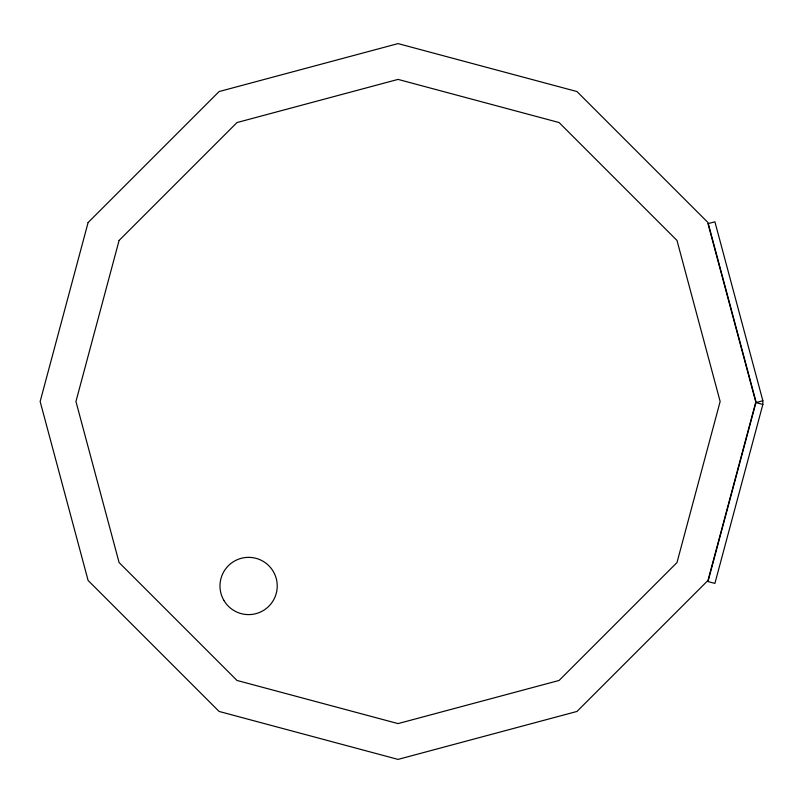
<?xml version="1.0" encoding="UTF-8"?>
<svg xmlns="http://www.w3.org/2000/svg" width="803" height="803" viewBox="0 0 803 803"><rect width="100%" height="100%" fill="white"/><g stroke="black" fill="none" stroke-linecap="round" stroke-linejoin="round"><path stroke-width="1.2" d="M762.85 404.451L714.901 583.4L707.985 581.553L755.934 402.604L707.985 223.656L714.901 221.799L762.85 400.747L762.85 404.451L755.934 402.604L762.85 400.747M88.099 222.551L40.15 401.5L88.099 580.449L219.099 711.448L398.047 759.397L576.986 711.448L707.985 580.449L755.934 401.5L707.985 222.551L576.986 91.552L398.047 43.603L219.099 91.552L88.099 222.551M119.095 240.448L75.944 401.5L119.095 562.552L236.995 680.452L398.047 723.603L559.099 680.452L676.989 562.552L720.15 401.5L676.989 240.448L559.099 122.548L398.047 79.397L236.995 122.548L119.095 240.448M223.816 600.293A28.627 28.627 0 0 0 273.401 600.293A28.627 28.627 0 0 0 248.609 557.352A28.627 28.627 0 0 0 223.816 600.293"/></g></svg>
